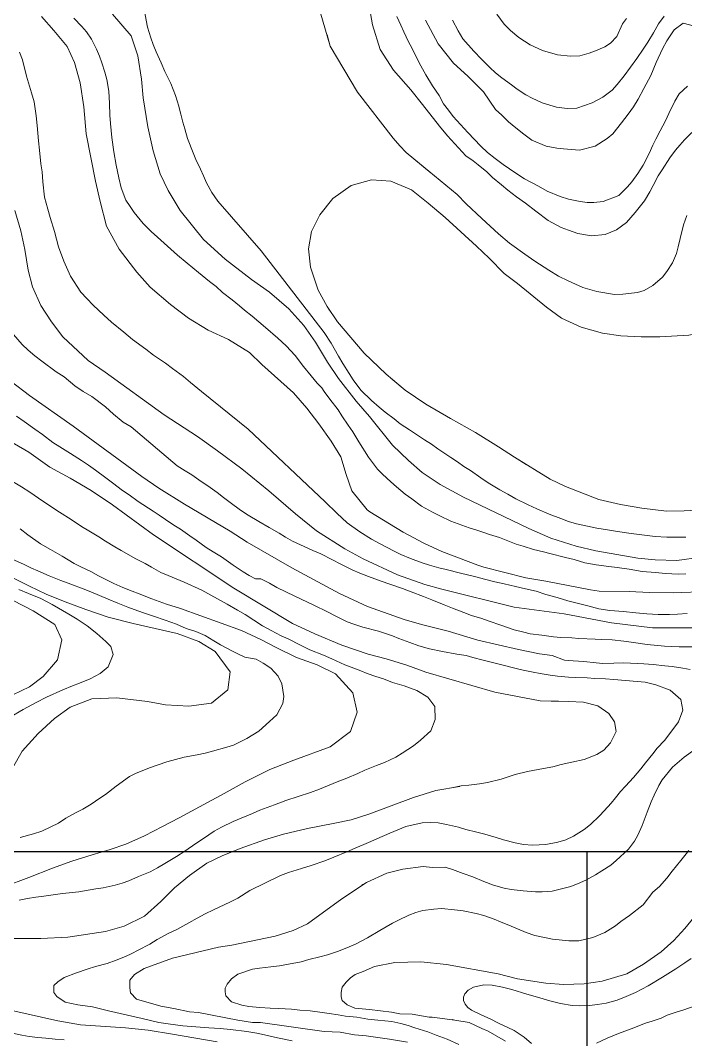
# Model space of a CAD drawing. Header units: metres. Extents: x 548946 to 557077, y 1838800 to 1845419.
# Drawn here: x 552659 to 553059, y 1840887 to 1841500 of the extents above; entities that cross this region are included whole.
import ezdxf

# ---------------------------------------------------------------- set-up
doc = ezdxf.new("R2010")
doc.units = ezdxf.units.M
doc.header["$LTSCALE"] = 28
for name, color, linetype, lineweight in [('1', 7, 'Continuous', 13), ('2', 7, 'Continuous', 13), ('60', 7, 'Continuous', 25)]:
    doc.layers.add(name, color=color, linetype=linetype, lineweight=lineweight)

msp = doc.modelspace()

# ---------------------------------------------------------------- linework, layer by layer
at = {"layer": '1'}
for points in [[(552988.77, 1841198.34), (552984.03, 1841200.03), (552977.1, 1841202.78), (552969.73, 1841205.87), (552964.4, 1841208.27), (552957.09, 1841212.02), (552952.24, 1841214.74), (552947.53, 1841217.34), (552940.43, 1841221.63), (552936.06, 1841224.66), (552929.87, 1841228.92), (552925.82, 1841231.46), (552921.88, 1841234.15), (552917.94, 1841236.84), (552910.21, 1841242.1), (552906.27, 1841244.79), (552902.22, 1841247.33), (552896.74, 1841251.02), (552893.09, 1841253.48), (552887.5, 1841257.03), (552883.79, 1841260), (552878.4, 1841264.09), (552874.95, 1841267.09), (552870.35, 1841271.01), (552863.93, 1841277.32), (552859.23, 1841283.44), (552856.86, 1841287.21), (552853.07, 1841293.29), (552850.36, 1841297.81), (552846, 1841305.52), (552841.78, 1841311.95), (552803.8, 1841360.99), (552777.81, 1841390.98), (552774.16, 1841396.14), (552771.07, 1841402.02), (552769.13, 1841406.09), (552767.33, 1841410.05), (552764.5, 1841415.97), (552762.96, 1841419.95), (552759.52, 1841428.67), (552758.01, 1841434.49), (552756.87, 1841438.4), (552754.36, 1841448.01), (552752.38, 1841454.43), (552749.65, 1841461.66), (552746, 1841468.92), (552743.78, 1841474.13), (552740.75, 1841480.67), (552738.88, 1841485.14), (552737.48, 1841489.02), (552735.62, 1841495.58), (552729.83, 1841525.28)], [(552833.74, 1841524.1), (552845.48, 1841484.06), (552861.92, 1841456.38), (552883.36, 1841428.71), (552887.31, 1841424.24), (552891.09, 1841420.14), (552921.72, 1841395.01), (552927.17, 1841389.24), (552936.58, 1841380.52), (552946.57, 1841371.35), (552953.3, 1841365.72), (552962.49, 1841359.05), (552968.42, 1841354.77), (552976.96, 1841349.33), (552982.8, 1841345.82), (552988.57, 1841343.07), (552997.33, 1841339.09), (553005.81, 1841336.51), (553016.4, 1841334.82), (553021.45, 1841334.99), (553030.31, 1841336.09), (553034.22, 1841337.17), (553039.47, 1841340.22), (553045.3, 1841345.16), (553047.79, 1841348.55), (553051.25, 1841353.74), (553053.74, 1841359.48), (553054.74, 1841363.36), (553056, 1841368.44), (553057.84, 1841376.58), (553059.82, 1841382.26)], [(553062.89, 1841432.28), (553058.57, 1841427.77), (553055.8, 1841424.6), (553053.14, 1841421.58), (553049.63, 1841416.9), (553045.08, 1841409.77), (553042.62, 1841406.12), (553039.62, 1841400.32), (553037.56, 1841396.58), (553034.38, 1841391.16), (553028.92, 1841384.06), (553023.61, 1841378.01), (553017.58, 1841373.71), (553010.87, 1841370.89), (553002.5, 1841370.09), (552994.28, 1841371.53), (552988.74, 1841373.39), (552984.26, 1841375.11), (552976.53, 1841379.2), (552969.14, 1841384.89), (552962.89, 1841389.66), (552957.53, 1841393.49), (552952.28, 1841397.47), (552948.54, 1841400.7), (552943.12, 1841405.04), (552939.61, 1841408.56), (552934.47, 1841412.67), (552931.34, 1841415.19), (552926.97, 1841418.22), (552915.88, 1841430.2), (552911.14, 1841435.98), (552901.02, 1841448.98), (552893.82, 1841457.76), (552883.56, 1841469.71), (552875.45, 1841482.02), (552870.82, 1841496.92), (552867.86, 1841514.21)], [(552714.41, 1841503.37), (552725.69, 1841490.38), (552729.62, 1841478.38), (552731.84, 1841464.25), (552732.94, 1841453.1), (552735.79, 1841435.67), (552738.94, 1841421.26), (552743.21, 1841407.35), (552747.96, 1841397.26), (552755.24, 1841385.37), (552769.23, 1841367.89), (552782.33, 1841356), (552798.06, 1841343.89), (552808.89, 1841336.15), (552820.49, 1841326.17), (552829.51, 1841316.16), (552836.59, 1841306.07), (552843.75, 1841294.04), (552850.4, 1841284.29), (552861.12, 1841270.58), (552869, 1841261.49), (552882.96, 1841244.25), (552892.54, 1841234.96), (552900.73, 1841227.71), (552911.62, 1841220.63), (552925.55, 1841212.98), (552964.82, 1841194.15), (552978.16, 1841188.38), (552993.34, 1841183.46), (553005.17, 1841180.76), (553030.53, 1841176.33), (553040.88, 1841175.27), (553053.88, 1841174.9), (553068.55, 1841176.92)], [(553023.61, 1841500.78), (553021.24, 1841497.53), (553017.78, 1841490), (553014.06, 1841485.95), (553010.66, 1841483.75), (553004.95, 1841481.3), (553001.21, 1841479.85), (552995.52, 1841478.31), (552989.96, 1841478.09), (552982.19, 1841478.92), (552973.2, 1841481.45), (552965.67, 1841484.91), (552958.82, 1841489.23), (552953.8, 1841493.48), (552950, 1841497.23), (552945.56, 1841503.37)], [(552671.7, 1841501.87), (552679.23, 1841493.51), (552687.17, 1841483.9), (552691.6, 1841474.29), (552695.04, 1841461.97), (552697.15, 1841447.7), (552698.71, 1841431.29), (552704.31, 1841403.03), (552707.1, 1841390.78), (552710.96, 1841375.79), (552718.44, 1841362.11), (552718.44, 1841362.11), (552729.05, 1841348.27), (552737.18, 1841339.2), (552749.35, 1841328.76), (552760.24, 1841320.52), (552771.93, 1841313.26), (552784.32, 1841307.78), (552796.86, 1841299.84), (552804.26, 1841292.76), (552823.25, 1841275.7), (552831.27, 1841266.49), (552838.66, 1841257.08), (552845.91, 1841246.62), (552851.74, 1841237.29), (552855.01, 1841226.51), (552858.42, 1841216.79), (552867.72, 1841205.39), (552869.28, 1841204.14), (552889.3, 1841191.85), (552901.81, 1841185.34), (552912.47, 1841180.31), (552934.11, 1841172.09), (552937.87, 1841170.95), (552963.06, 1841164.55), (552975.09, 1841162.39), (553001.96, 1841157.22), (553007.22, 1841156.51), (553025.13, 1841156.17), (553037.36, 1841155.71), (553051.63, 1841155.48), (553072.78, 1841156.28)], [(552691.19, 1841500.87), (552695.98, 1841495.99), (552698.75, 1841492.67), (552701.9, 1841488.36), (552704.87, 1841482.33)], [(553060.23, 1841459.95), (553055.26, 1841455.5), (553052.63, 1841451.05), (553049.03, 1841443.63), (553047.17, 1841439.26), (553043.93, 1841433.18), (553041.36, 1841428.22), (553039.56, 1841424.51), (553037.24, 1841419.57), (553033.72, 1841412.55), (553030.49, 1841407.64), (553026.89, 1841402.56), (553024.23, 1841399.54), (553018.94, 1841394.4), (553009.6, 1841390.64), (553004.06, 1841390.16), (553000.04, 1841390.11), (552995.81, 1841390.69), (552988.76, 1841392.12), (552983.76, 1841393.78), (552976, 1841396.96), (552970.61, 1841399.88), (552962.3, 1841404.42), (552957, 1841407.74), (552949.52, 1841413.03), (552944.59, 1841416.52), (552940.02, 1841420.18), (552935.97, 1841423.89), (552928.16, 1841432.27), (552919.34, 1841441.83), (552916.51, 1841445.66), (552913.57, 1841449.34), (552910.99, 1841454.37), (552906.98, 1841460.27), (552902.88, 1841466.95), (552898.86, 1841474.02), (552894.48, 1841483.01), (552892.45, 1841486.68), (552889.73, 1841492.74), (552887.93, 1841496.7), (552885.57, 1841502.02)], [(553030.65, 1841452.27), (553027.79, 1841447.53), (553024.61, 1841443.28), (553020.64, 1841438.03), (553015.38, 1841431.47), (553012.06, 1841428.5), (553004.75, 1841424.05), (552995.27, 1841421.58), (552985.82, 1841422.36), (552981.74, 1841422.82), (552975.23, 1841424.05), (552966.78, 1841427.55), (552961.96, 1841431.18), (552957.11, 1841435.06), (552952.69, 1841438.61), (552948.61, 1841442.58), (552944.84, 1841446.07), (552937.68, 1841456.58), (552928.14, 1841465.98), (552919.5, 1841473.83), (552910.43, 1841485.52), (552902.64, 1841499.68)], [(553064.58, 1841496.06), (553057.61, 1841497.89), (553052.33, 1841493.93), (553047.98, 1841487.34), (553045.27, 1841482.49), (553041.49, 1841474.27), (553038.2, 1841466.36), (553034.11, 1841458.63), (553030.65, 1841452.27)], [(552843.49, 1841490.85), (552845.48, 1841484.06), (552861.92, 1841456.38), (552883.36, 1841428.71), (552887.31, 1841424.24), (552891.09, 1841420.14), (552906.19, 1841407.75)], [(552755.67, 1841442.99), (552754.36, 1841448.01), (552752.38, 1841454.43), (552749.65, 1841461.66), (552746, 1841468.92), (552743.78, 1841474.13), (552740.75, 1841480.67), (552739.29, 1841484.16)], [(552704.87, 1841482.33), (552706.71, 1841478.12), (552708.14, 1841473.99), (552709.87, 1841468.46), (552711.08, 1841464.03), (552712.2, 1841457.12), (552712.62, 1841449.6), (552712.83, 1841442.7), (552713.32, 1841437.66), (552714.13, 1841429.14), (552715.19, 1841420.65), (552716.58, 1841412.6), (552718.32, 1841404.98), (552719.72, 1841399.01), (552722.48, 1841391.52), (552725.05, 1841387.66), (552727.59, 1841384.06), (552732.98, 1841377.54), (552737.77, 1841372.65), (552741.6, 1841369.21), (552747.48, 1841363.94), (552753.65, 1841358.44), (552759.47, 1841353.68), (552766.19, 1841347.98), (552772.74, 1841342.66), (552776.79, 1841339.51), (552780.61, 1841336.07), (552786.4, 1841331.56), (552790.78, 1841327.93), (552793.96, 1841325.45), (552798.48, 1841321.71), (552806.5, 1841315), (552813.83, 1841308.6), (552818.85, 1841304), (552824.28, 1841298.15), (552829.29, 1841291.46), (552834.04, 1841285.91), (552837.59, 1841281.52), (552840.44, 1841278.61), (552841.78, 1841276.57), (552845.29, 1841271.89), (552850.16, 1841265.4), (552852.5, 1841261.89), (552856.12, 1841256.17), (552859.03, 1841252.2), (552862.68, 1841246.23), (552868.38, 1841236.97), (552873.85, 1841229.77), (552876.91, 1841226.86), (552881.84, 1841222.2), (552885.29, 1841219.2), (552890.6, 1841214.71), (552894.42, 1841211.88), (552900.36, 1841207.59), (552906.86, 1841204.02), (552911.29, 1841201.64), (552917.99, 1841198.61), (552928.98, 1841194.49), (552933.01, 1841193.37), (552937.2, 1841191.88), (552941.25, 1841190.51), (552947.31, 1841188.7), (552951.24, 1841187.18), (552957.24, 1841184.72), (552961.4, 1841183.49), (552967.6, 1841181.57), (552973.62, 1841180.02), (552977.5, 1841179.02), (552986.87, 1841176.67), (552992.2, 1841175.44), (552998.65, 1841173.55), (553005.42, 1841172.34), (553012.96, 1841171.22), (553018.1, 1841170.62), (553025.23, 1841169.58), (553033.05, 1841168.23), (553041.05, 1841167.68), (553047.1, 1841167.05), (553054.7, 1841166.58), (553059.35, 1841166.84)], [(552655.77, 1841385.2), (552659.44, 1841373.17), (552661.75, 1841361.77), (552663.76, 1841349.43), (552666.3, 1841339.48), (552671.3, 1841328.25), (552677.84, 1841318.35), (552684.55, 1841309.26), (552699.85, 1841295.15), (552710.08, 1841288.13), (552745.57, 1841262.54), (552765.56, 1841249.35), (552777.64, 1841240.84), (552792.31, 1841230.04), (552808.55, 1841216.82), (552824.47, 1841202.91), (552837.13, 1841192.79), (552854.13, 1841181.98), (552865.3, 1841175.84), (552885.92, 1841166.35), (552902.24, 1841160.52), (552912.53, 1841157.65), (552956.08, 1841146.73), (552986.13, 1841142.86), (553014.63, 1841137.46), (553039.28, 1841134.36), (553067.02, 1841134.36)], [(552654.83, 1841310.83), (552660.15, 1841304.83), (552663.72, 1841301.36), (552667.8, 1841297.95), (552672, 1841294.68), (552680.5, 1841288.3), (552685.32, 1841285.24), (552691.87, 1841279.92), (552696.87, 1841276.49), (552701.95, 1841273.47), (552710.31, 1841267.2), (552715.03, 1841262.82), (552720.85, 1841258.06), (552725.64, 1841255.26), (552753.45, 1841231.86), (552758.22, 1841228.74), (552762.13, 1841226.31), (552767.89, 1841222.4), (552771.83, 1841219.71), (552777.34, 1841215.76), (552781.19, 1841212.67), (552785.15, 1841209.73), (552791.51, 1841205.1), (552795.99, 1841202.21), (552802.53, 1841198.38), (552808.66, 1841194.63), (552814.63, 1841191.26), (552818.54, 1841188.83), (552822.82, 1841186.57), (552827.5, 1841184.22), (552834.89, 1841180.87), (552839.8, 1841178.81), (552846.82, 1841175.29), (552851.38, 1841172.81), (552858.66, 1841169.32), (552863.31, 1841167.23), (552868.48, 1841165.19), (552876.07, 1841162.39), (552881.21, 1841160.61), (552888.92, 1841157.95), (552894.2, 1841156.06), (552901.53, 1841153.23), (552906.55, 1841151.31), (552913.92, 1841148.22), (552918.94, 1841146.3), (552925.88, 1841143.55), (552930.36, 1841141.84), (552936.55, 1841139.92), (552940.35, 1841138.51), (552948.71, 1841135.79), (552956.02, 1841133.22), (552961.9, 1841131.78), (552965.78, 1841130.78), (552972.63, 1841129.97)], [(552653.59, 1841282.5), (552664.5, 1841274), (552690.78, 1841255.54), (552732.2, 1841225.43), (552742.44, 1841218.41), (552757.77, 1841208.71), (552785.2, 1841192.59), (552795.53, 1841185.97), (552822.37, 1841170.56), (552851.03, 1841155.09), (552867.83, 1841147.24), (552889.95, 1841139.33), (552900.25, 1841136.46), (552916.37, 1841132.43), (552934.2, 1841127.02), (552958.65, 1841121.45), (552971.39, 1841118.72), (552979, 1841117.67), (552986.38, 1841114.97), (552991.49, 1841114.62), (552997.91, 1841114.16), (553005.28, 1841113.41), (553009.36, 1841112.95), (553016.1, 1841113.17)], [(552656.67, 1841261.55), (552661.38, 1841258.35), (552667.82, 1841253.79), (552672.28, 1841250.56), (552678.61, 1841245.87), (552682.74, 1841243.12), (552689.24, 1841239.22), (552695.91, 1841234.96), (552700.04, 1841232.21), (552704.21, 1841229.2), (552710.4, 1841224.62), (552714.56, 1841221.61), (552720.49, 1841217), (552724.48, 1841214.36), (552729.95, 1841210.34), (552738.9, 1841204.53), (552742.6, 1841202.12), (552746.33, 1841199.45), (552751.44, 1841196.17), (552755.28, 1841193.65), (552761.01, 1841189.66), (552764.85, 1841187.13), (552770.89, 1841182.66), (552774.99, 1841180.17), (552780.08, 1841177.14), (552787.1, 1841172.14), (552792.97, 1841168.04), (552796.63, 1841165.89), (552800.56, 1841163.76), (552803.72, 1841163.92), (552808.83, 1841161.23), (552813.4, 1841158.74), (552824.13, 1841153.42), (552835.51, 1841148.04), (552843.76, 1841144), (552848.87, 1841141.32), (552855.61, 1841138.03), (552859.66, 1841136.65), (552864.94, 1841134.76), (552874.44, 1841132.3), (552882.81, 1841129.58), (552886.75, 1841128.06), (552893.25, 1841125.65), (552898.68, 1841123.65), (552905.13, 1841121.76), (552912.98, 1841120.15), (552921.6, 1841118.63), (552927.16, 1841117.68)], [(552858.09, 1841110.73), (552854.3, 1841112.13), (552846.36, 1841115.68), (552841.42, 1841118), (552833.26, 1841121.26), (552827.64, 1841123.89), (552820.05, 1841127.87), (552815.82, 1841129.61), (552810, 1841132.87), (552804.75, 1841135.68), (552794.35, 1841142.35), (552789.7, 1841145.03), (552783.5, 1841148.7), (552773.54, 1841154.12), (552768.21, 1841157.11), (552757.55, 1841161.92), (552748.04, 1841165.83), (552743.49, 1841167.74), (552737.87, 1841170.96), (552734.09, 1841172.97), (552728.49, 1841175.93), (552719.78, 1841180.85), (552715.97, 1841183.12), (552710.2, 1841186.45), (552706.21, 1841189.09), (552700.15, 1841192.64), (552695.91, 1841195.25), (552689.63, 1841199.43), (552682.53, 1841204.03), (552672.56, 1841210.62), (552664.84, 1841215.93), (552659.73, 1841219.21), (552652.26, 1841223.63)], [(553059.4, 1841188.82), (553052.23, 1841188.94), (553047.81, 1841188.98), (553040.87, 1841189.38), (553036.13, 1841189.9), (553029.54, 1841190.73), (553025.05, 1841191.28), (553018.17, 1841192.34), (553013.41, 1841193.12), (553005.87, 1841194.24), (552993.48, 1841196.91), (552988.77, 1841198.34)], [(552658.84, 1841193.89), (552663.47, 1841190.28), (552671.19, 1841184.98), (552677.25, 1841181.42), (552684.15, 1841177.45), (552691.48, 1841173.14), (552695.4, 1841171.02), (552701.37, 1841168.23), (552706.13, 1841165.69), (552709.76, 1841163.79), (552715.21, 1841160.95), (552720.6, 1841158.61), (552726.35, 1841156.46), (552730.47, 1841154.88), (552738.15, 1841151.92), (552747.04, 1841148.72), (552755.36, 1841145.97), (552792.11, 1841132.74), (552803.71, 1841127.42), (552813.35, 1841122.27), (552825.13, 1841116.59), (552837.66, 1841112.15), (552848.64, 1841106.64), (552858.96, 1841095.35), (552861.55, 1841083.72), (552857.54, 1841072), (552845.34, 1841062.88), (552823.56, 1841054.89), (552809.03, 1841049.26), (552794.19, 1841041.78), (552781.62, 1841034.81), (552754.5, 1841020.14), (552744.46, 1841014.88), (552733.8, 1841009.42), (552722.56, 1841004.42), (552713.1, 1841001.03), (552702.18, 1840997.88), (552690.04, 1840994.07), (552678.32, 1840989.92), (552664.19, 1840984.2), (552649.12, 1840978.77)], [(552658.93, 1841008.42), (552667.01, 1841010.61), (552672.04, 1841012.21), (552677.35, 1841014.74), (552681.92, 1841016.94), (552686.41, 1841019.9), (552692.66, 1841023.32), (552696.61, 1841025.32), (552701.61, 1841028.34), (552706.81, 1841031.9), (552710.32, 1841034.24), (552716.66, 1841039.23), (552724.75, 1841044.93), (552728.32, 1841046.76), (552736.77, 1841050.29), (552747.06, 1841053.76), (552757.54, 1841056.61), (552765.3, 1841058.11), (552770.27, 1841059.05), (552774.7, 1841060.19), (552783.27, 1841062.69), (552787.29, 1841063.92), (552795.32, 1841067.79), (552802.49, 1841072.35), (552808.89, 1841078), (552813.38, 1841082.13), (552816.93, 1841088.9), (552817.5, 1841093.12), (552816.4, 1841100.8), (552814.2, 1841105.37), (552809.78, 1841110.09), (552805.16, 1841113.09), (552800.85, 1841115.61), (552794.01, 1841116.83), (552790.26, 1841118.58), (552786.22, 1841120.56), (552779.5, 1841124.16), (552775.4, 1841126.66), (552770.18, 1841129.79), (552764.54, 1841132.09), (552758.81, 1841133.99), (552752.88, 1841136.52), (552746.17, 1841138.95), (552739.21, 1841141.34), (552733.75, 1841143.27), (552729.66, 1841144.59), (552723.65, 1841146.72), (552717.72, 1841149.24), (552711.93, 1841151.65), (552706.69, 1841153.87), (552701.45, 1841156.09), (552696.93, 1841157.75), (552689.39, 1841160.6), (552683.49, 1841162.87), (552676.35, 1841165.63), (552669.58, 1841168.58), (552665.72, 1841170.18), (552660.85, 1841172.58), (552654.19, 1841175.67)], [(552648.55, 1841039.85), (552660.15, 1841060.18), (552669.71, 1841070.95), (552679.6, 1841079.82), (552689.07, 1841086.7), (552702.12, 1841091.65), (552717.08, 1841092.28), (552735.44, 1841090.17), (552746.42, 1841088.15), (552760.38, 1841087.24), (552774.03, 1841089.15), (552783.9, 1841097.11), (552785.29, 1841107.89), (552776.28, 1841120.23), (552766.41, 1841126.26), (552753.44, 1841131.03), (552727, 1841137.03), (552711.82, 1841140.79), (552698.34, 1841145.51), (552686.06, 1841149.97), (552674.65, 1841154.66), (552664.53, 1841159.49), (552652.87, 1841165.32)], [(552654.44, 1841094.13), (552664.65, 1841099.02), (552672.78, 1841105.1), (552681.36, 1841115.25), (552684.07, 1841127.08), (552679.8, 1841136.32), (552666.69, 1841144.71), (552654.75, 1841150.77)], [(552972.63, 1841129.97), (552979.62, 1841129.05), (552984.22, 1841128.65), (552990.76, 1841128.33), (552994.96, 1841128.01), (553004.75, 1841127.66), (553008.8, 1841127.46), (553015.08, 1841127.11), (553021.94, 1841126.3), (553026.42, 1841125.75), (553036.07, 1841124.35), (553046.57, 1841123.42), (553055.34, 1841122.96), (553063.28, 1841122.92)], [(552927.16, 1841117.68), (552931.19, 1841116.57), (552937.47, 1841115.05), (552948.57, 1841112.24), (552957.28, 1841109.95), (552961.56, 1841108.86), (552967.41, 1841107.68), (552971.67, 1841106.85), (552977.75, 1841105.96), (552982.11, 1841105.27), (552988.68, 1841104.69), (552992.99, 1841104.52), (553000.04, 1841104.25), (553004.5, 1841103.96), (553011.04, 1841103.64), (553016, 1841103.41), (553022.97, 1841102.74), (553030.05, 1841102.22), (553034.79, 1841101.71), (553041.33, 1841100.21), (553049.89, 1841096.87), (553056.22, 1841091.32), (553057.59, 1841084.84), (553054.84, 1841077.9), (553049.06, 1841070.11), (553046.58, 1841066.72), (553042.15, 1841062.07), (553039.4, 1841058.65), (553035.06, 1841053.22), (553032.2, 1841049.66), (553027.82, 1841044.49), (553022.94, 1841039.27), (553020.05, 1841035.97), (553017.08, 1841032.26), (553014.45, 1841028.98), (553010.27, 1841024.35), (553007.36, 1841021.3), (553002.07, 1841016.17), (552998.24, 1841013.15), (552991.79, 1841009.18), (552987.22, 1841006.99), (552982.3, 1841005.54), (552975.05, 1841004.09), (552967.03, 1841003.72), (552961.77, 1841004.19), (552956.72, 1841005.19), (552949.64, 1841006.88), (552945.19, 1841008.34), (552938.34, 1841010.32), (552933.66, 1841011.49), (552926.98, 1841013.1), (552922.52, 1841014.56), (552915.45, 1841016.25), (552910.28, 1841017.11), (552905.57, 1841017.38), (552900.77, 1841017.24), (552891, 1841014.99), (552886.15, 1841013.03), (552881.18, 1841010.92), (552873.49, 1841007.47), (552868.52, 1841005.36), (552860.44, 1841002), (552855.36, 1840999.75), (552847.53, 1840996.42), (552842.16, 1840994.4), (552833.91, 1840991.41), (552828.11, 1840989.73), (552820.31, 1840987.31), (552815.57, 1840985.48), (552797.17, 1840976.57), (552789.89, 1840971.86), (552785.09, 1840969.38), (552775.18, 1840964.91), (552770.24, 1840962.54), (552765.47, 1840959.81), (552760.44, 1840957.04), (552753.07, 1840953.11), (552748.38, 1840950.77), (552741.38, 1840947.01), (552736.87, 1840944.3), (552729.99, 1840940.68), (552726.04, 1840938.69), (552722.22, 1840936.84), (552716.73, 1840934.67), (552711.36, 1840932.65), (552704.28, 1840930.83), (552699.25, 1840929.24), (552692.74, 1840926.96), (552685.34, 1840924.08), (552681.57, 1840921.61), (552679.27, 1840919.31), (552679.11, 1840917.5), (552679.11, 1840915.2), (552680.91, 1840912.73), (552685.96, 1840909.43), (552693.69, 1840907.69), (552702.4, 1840906.56), (552712.16, 1840904.13), (552723.5, 1840901.6), (552732.32, 1840899.45), (552736.46, 1840898.48)], [(552658.41, 1840970.65), (552663.38, 1840971.59), (552668.35, 1840972.52), (552673.23, 1840973.06), (552684.37, 1840974.68), (552694.13, 1840975.75), (552704.35, 1840977.4), (552708.95, 1840978.16), (552716.06, 1840979.73), (552720.35, 1840980.98), (552724.23, 1840982.32), (552730.2, 1840984.8), (552737.03, 1840987.76), (552741.45, 1840990.07), (552745.97, 1840992.78), (552753.05, 1840996.94), (552757.91, 1841000.07), (552764.68, 1841004.72), (552769.17, 1841007.69), (552775.71, 1841012.05), (552779.99, 1841014.47), (552787.02, 1841017.98), (552791.88, 1841019.94), (552798.59, 1841022.76), (552803.05, 1841024.81), (552807.42, 1841026.46), (552811.93, 1841028), (552818.67, 1841030.56), (552826.21, 1841032.96), (552833.61, 1841035.46), (552838.98, 1841037.48), (552843.72, 1841039.31), (552850.69, 1841042.15), (552855.43, 1841043.98), (552862, 1841046.91), (552866.34, 1841048.82), (552873.31, 1841051.67), (552878.05, 1841053.49), (552884.85, 1841056.71), (552888.76, 1841058.96), (552895.56, 1841063.35), (552899.73, 1841066.8), (552905.88, 1841072.42), (552908.63, 1841079.36), (552908.29, 1841087.12), (552904.16, 1841092.78), (552897.48, 1841096.73), (552889.89, 1841099.53), (552882.89, 1841101.62), (552877.47, 1841103.63), (552872.88, 1841105.2), (552867.74, 1841106.98), (552863.8, 1841108.5), (552858.09, 1841110.73)], [(553016.1, 1841113.17), (553021.81, 1841113.28), (553025.98, 1841113.22), (553034.09, 1841112.81), (553039.6, 1841112.38), (553046.7, 1841111.6), (553051.19, 1841111.05), (553057.41, 1841110.05), (553061.92, 1841109.25)], [(553064.73, 1841061.3), (553058.21, 1841056.69), (553051.21, 1841050.58), (553045.15, 1841043.02), (553043.07, 1841039.54), (553040.32, 1841033.78), (553038.54, 1841029.81), (553036.11, 1841023.56), (553032.96, 1841015.54), (553030.47, 1841009.8), (553028.53, 1841006.21), (553024.9, 1841001.38), (553017.47, 1840994.45), (553014.12, 1840991.74), (553008.78, 1840988.3), (553005.01, 1840985.93), (552999.5, 1840982.85), (552995.53, 1840981.11), (552990.19, 1840978.83), (552982.85, 1840976.99), (552978.91, 1840976.16), (552972.97, 1840975.77), (552968.94, 1840975.71), (552961.46, 1840976.32), (552954.35, 1840977.1), (552949.98, 1840977.79), (552943.53, 1840979.68), (552937.83, 1840981.91), (552931.15, 1840984.69), (552925.47, 1840986.66), (552918.96, 1840989.07), (552914.65, 1840990.41), (552907.04, 1840990.35), (552901.38, 1840991), (552889.13, 1840989.37), (552879.43, 1840986.87), (552867.34, 1840981.22), (552867.34, 1840981.22), (552852.39, 1840971.43), (552831.78, 1840956.45), (552823.16, 1840952.38), (552812.27, 1840948.97), (552786.31, 1840943.62), (552778.29, 1840942.35), (552750.51, 1840935.89), (552733.62, 1840929.6), (552727.61, 1840925.92), (552724.93, 1840922.57), (552724.93, 1840917.87), (552725.27, 1840914.86), (552728.94, 1840911.17), (552743.63, 1840906.89), (552751.42, 1840905.55), (552760.84, 1840903.62), (552766.21, 1840903.05), (552789.89, 1840898.56), (552798.74, 1840897.08), (552803.4, 1840897.08), (552841.82, 1840891.76), (552851.45, 1840891.28), (552859.93, 1840889.63), (552866.98, 1840889.12), (552881.05, 1840887.18), (552881.05, 1840887.18), (552891.89, 1840885.28)], [(553061.16, 1841000.44), (553056.21, 1840994.56), (553051.07, 1840988.14), (553047.89, 1840983.89), (553043.38, 1840978.84), (553039.46, 1840975.42), (553033.66, 1840967.89), (553025.4, 1840961.38), (553020.2, 1840957.82), (553016.97, 1840955.25), (553010.66, 1840951.18), (553003.43, 1840948.3), (552994.95, 1840946.19), (552988.84, 1840946.17), (552979.11, 1840947.18), (552968.46, 1840949.39), (552963.32, 1840951.16), (552954.3, 1840955.11), (552947.91, 1840957.66), (552943.97, 1840959.18), (552937.86, 1840961.5), (552933.18, 1840962.67), (552925.33, 1840964.28), (552920.19, 1840964.88), (552912.31, 1840965.58), (552907.66, 1840965.32), (552901.12, 1840964.47), (552896.84, 1840963.22), (552892.72, 1840961.6), (552886.55, 1840958.58), (552882.98, 1840956.75), (552875.27, 1840952.39), (552867.81, 1840948.06), (552861.07, 1840944.33), (552855.47, 1840942.02), (552849.73, 1840939.83), (552843.7, 1840937.86), (552839.16, 1840936.58), (552832.57, 1840935.07), (552827.91, 1840933.65), (552820.4, 1840932.17), (552814.92, 1840931.18), (552809.78, 1840930.61), (552802.98, 1840929.74), (552798.76, 1840929.14), (552789.85, 1840926.21), (552785.99, 1840923.44), (552783.49, 1840920.14), (552782.17, 1840917.84), (552782.17, 1840915.53), (552782.67, 1840913.07), (552786.09, 1840909.54), (552792.28, 1840907.62), (552796.54, 1840906.79)], [(552865.93, 1840980.56), (552864.53, 1840979.91), (552865.93, 1840980.56)], [(553067.83, 1840964.63), (553058.64, 1840953.55), (553052.05, 1840946.47), (553044.52, 1840939.67), (553033.94, 1840932.28), (553023.85, 1840926.36), (553009.06, 1840921.87), (552998.23, 1840920.28), (552985.69, 1840920.05), (552975.11, 1840920.82), (552958.11, 1840923.46), (552946.39, 1840926.31), (552915.32, 1840932.05), (552899.99, 1840933.59), (552884.35, 1840933.27), (552872.07, 1840930.74), (552865.15, 1840927.7), (552860.4, 1840926.06), (552857.61, 1840923.92), (552854.98, 1840921.29), (552852.69, 1840918.33), (552852.03, 1840915.2), (552852.03, 1840912.57), (552852.69, 1840910.43), (552855.64, 1840907.64), (552860.24, 1840905.81), (552868.97, 1840905.01), (552882.25, 1840903.25), (552887.39, 1840902.4), (552894.67, 1840902.17), (552904.85, 1840900.32)], [(552796.54, 1840906.79), (552803.1, 1840906.21), (552809.27, 1840905.72), (552814.49, 1840905.51), (552822.2, 1840905.19), (552827.08, 1840904.56), (552833.36, 1840904.21), (552840.5, 1840903.17), (552844.87, 1840902.49), (552850.29, 1840901.65), (552854.66, 1840900.96), (552861.37, 1840900.27), (552867.99, 1840899.18), (552874.05, 1840898.55), (552882.47, 1840897.65), (552887.92, 1840896.56), (552892.23, 1840895.22), (552896.28, 1840893.84), (552904.22, 1840891.46), (552909.24, 1840889.55), (552915.75, 1840887.14), (552922.74, 1840883.88)], [(553064.29, 1840907.01), (553058.04, 1840904.76), (553054.01, 1840903.54), (553048.13, 1840901.46), (553044.41, 1840899.75), (553039.02, 1840897.99), (553035.13, 1840896.65), (553026.53, 1840893.23), (553018.91, 1840890.44), (553012.05, 1840887.73), (553005.63, 1840884.68)], [(552736.46, 1840898.48), (552742.34, 1840897.05), (552748.02, 1840896.24), (552756.72, 1840895.12), (552764.6, 1840894.43), (552772.34, 1840893.85), (552779.28, 1840893.44), (552785.44, 1840892.95), (552795.21, 1840891.68), (552801.29, 1840890.79), (552805.83, 1840889.73), (552813.71, 1840887.87), (552822.61, 1840886.12)], [(552904.85, 1840900.32), (552906.67, 1840900.26), (552920.47, 1840898.61), (552920.47, 1840898.61), (552929.05, 1840897.05), (552936.7, 1840893.5), (552940.37, 1840891.96), (552950.75, 1840885.99)], [(552919.67, 1840898.75), (552918.87, 1840898.9), (552919.67, 1840898.75)], [(552669.58, 1840888.12), (552664.44, 1840888.73), (552659.93, 1840889.53), (552654.33, 1840890.74)], [(552685.48, 1840886.62), (552679.97, 1840887.06), (552674.32, 1840887.6), (552669.58, 1840888.12)]]:
    msp.add_lwpolyline(points, dxfattribs=at)
at = {"layer": '2'}
for points in [[(552918.9, 1841499.78), (552922.31, 1841493.41), (552925.16, 1841488.41), (552931.89, 1841481.06), (552936.45, 1841476.23)], [(552936.45, 1841476.23), (552941.41, 1841471.31), (552944.89, 1841468.05), (552948.6, 1841465.08), (552954.39, 1841460.91), (552957.93, 1841458.3), (552963.12, 1841454.84), (552966.86, 1841452.79), (552972.88, 1841450.07), (552981.5, 1841447.37), (552987.96, 1841446.65), (552993.78, 1841446.91), (553002.92, 1841450.12), (553009.32, 1841453.43), (553015.09, 1841457.71), (553017.98, 1841461.02), (553022.21, 1841466.29), (553026.07, 1841471.4), (553029.9, 1841476.76), (553033.59, 1841482.24), (553036.36, 1841486.58), (553039.79, 1841492.03), (553042.97, 1841497.45), (553046.23, 1841502.1)], [(552658.6, 1841480.48), (552660.35, 1841475.86), (552662.74, 1841466.1), (552665.83, 1841456.03), (552667.42, 1841450.62), (552668.48, 1841442.13), (552669.08, 1841436.32), (552669.94, 1841427.28), (552670.54, 1841421.48), (552671.42, 1841413.36), (552672.14, 1841408.62), (552672.51, 1841402.52), (552673.67, 1841393.26), (552675.6, 1841386.19), (552677.01, 1841381.14), (552679.65, 1841372.58), (552682.09, 1841363.48), (552685.13, 1841354.85), (552689.26, 1841345.83), (552695.43, 1841336.15), (552699.03, 1841332.41), (552702.92, 1841328.46), (552709.3, 1841322.33), (552713.88, 1841318.07), (552721.3, 1841312.07), (552726.54, 1841307.76), (552734.58, 1841301.97), (552739.21, 1841298.37), (552746.34, 1841293.51), (552750.65, 1841290.39), (552757.13, 1841285.58), (552761.39, 1841281.8), (552767.94, 1841276.48), (552796.17, 1841253.82), (552842.34, 1841210.05), (552849.33, 1841203.27), (552855.55, 1841197.58), (552863.17, 1841192.18), (552870.3, 1841187.63), (552875.01, 1841185.03), (552883.83, 1841180.54), (552887.82, 1841178.51), (552893.67, 1841176.16), (552900.72, 1841173.56), (552905.18, 1841172.1), (552910.68, 1841170.49), (552915.08, 1841169.55), (552923.79, 1841167.25), (552932.21, 1841165.19), (552939.03, 1841163.47), (552944.4, 1841161.98), (552949.99, 1841160.78), (552956.78, 1841159.31), (552962.92, 1841157.91), (552969.2, 1841156.39), (552975.14, 1841154.44), (552981.85, 1841152.58), (552988.3, 1841150.69), (552994.72, 1841149.05), (553000.34, 1841147.59), (553006.91, 1841145.84), (553013.53, 1841144.75), (553021.78, 1841144.23), (553029.15, 1841143.48), (553035.86, 1841142.79), (553042.65, 1841142.5), (553049.42, 1841142.46), (553054.21, 1841142.6), (553060.15, 1841143)], [(552914.52, 1841381.05), (552904.37, 1841389.64), (552894.28, 1841397.71), (552881.91, 1841402.94), (552870.17, 1841403.71), (552858.11, 1841400.3), (552846.94, 1841392.45), (552839.2, 1841382.79), (552834.11, 1841372.63), (552832.29, 1841362.2), (552833.51, 1841351.19), (552838.15, 1841337.46), (552843.52, 1841327.57), (552845.09, 1841325.28)], [(552914.52, 1841381.05), (552904.37, 1841389.64), (552894.28, 1841397.71), (552881.91, 1841402.94), (552870.17, 1841403.71), (552858.11, 1841400.3), (552846.94, 1841392.45), (552839.2, 1841382.79), (552834.11, 1841372.63), (552832.29, 1841362.2), (552833.51, 1841351.19), (552838.15, 1841337.46), (552843.52, 1841327.57), (552849.86, 1841318.3), (552865.82, 1841299.47), (552879.01, 1841286.82), (552890.44, 1841277.21), (552902.89, 1841268.88), (552917.71, 1841260.29), (552932.89, 1841251.87), (552946.54, 1841243.29), (552956.18, 1841236.98), (552977.73, 1841223.7), (552986.89, 1841219.4), (553006.93, 1841211.53), (553019.95, 1841208.57), (553032.89, 1841206.38), (553047.73, 1841204.53), (553058.34, 1841204.67), (553069.29, 1841205.24)], [(553061.1, 1841310.42), (553043.73, 1841309.4), (553032.47, 1841309.31), (553020.21, 1841310.02), (553009.15, 1841311.64), (552996.33, 1841315.14), (552984.58, 1841320.57), (552975.43, 1841327.2), (552958.05, 1841341.33), (552950.12, 1841347.44), (552940.94, 1841356.65), (552933.4, 1841363.85), (552914.52, 1841381.05)], [(553103.14, 1841326.83), (553094.74, 1841321.28), (553083.79, 1841316.05), (553074.18, 1841312.78), (553061.1, 1841310.42), (553043.73, 1841309.4), (553032.47, 1841309.31), (553020.21, 1841310.02), (553009.15, 1841311.64), (552996.33, 1841315.14), (552984.58, 1841320.57), (552975.43, 1841327.2), (552958.05, 1841341.33), (552950.12, 1841347.44), (552940.94, 1841356.65), (552933.4, 1841363.85), (552914.52, 1841381.05)], [(552881.78, 1841284.49), (552890.44, 1841277.21), (552902.89, 1841268.88), (552917.71, 1841260.29), (552932.89, 1841251.87), (552946.54, 1841243.29), (552956.18, 1841236.98), (552963.25, 1841232.62)], [(552891.58, 1841111.92), (552878.98, 1841115.71), (552868.29, 1841118.66), (552852.42, 1841123.89), (552836.24, 1841130.78), (552822.74, 1841136.92), (552787.37, 1841158.32), (552739.08, 1841190.32), (552714.4, 1841208.43), (552701.67, 1841216.99), (552688.93, 1841224.38), (552676.79, 1841231.06), (552664.13, 1841240.02), (552646.96, 1841250.03)], [(552652.62, 1841080.5), (552660.77, 1841085.3), (552668.47, 1841089.53), (552674.87, 1841092.68), (552684.52, 1841097.02), (552690.47, 1841099.59), (552694.72, 1841101.17), (552701.07, 1841103.66), (552707.07, 1841106.89), (552711.91, 1841111.02), (552714.9, 1841118.45), (552713.4, 1841123.1), (552710.41, 1841126.12), (552704.96, 1841131.06), (552699.18, 1841135.56), (552693.19, 1841139.52), (552688.11, 1841142.54), (552678.1, 1841148.48), (552671.38, 1841152.08), (552663.95, 1841155.07), (552658.05, 1841157.34)], [(552640.93, 1840947.55), (552671.35, 1840947.69), (552687.59, 1840948.46), (552710.28, 1840951.76), (552721.57, 1840955.08), (552733.74, 1840960.97), (552743.63, 1840969.84), (552751.79, 1840978), (552760.81, 1840985.48), (552771.13, 1840992.84), (552780.34, 1840997.36), (552791.26, 1841001.69), (552805.96, 1841006.95), (552817.36, 1841010.42), (552831.75, 1841013.83), (552847.1, 1841016.7), (552857.99, 1841018.95), (552868.63, 1841022.33), (552895.61, 1841032.45), (552909, 1841036.66), (552923.25, 1841039.02), (552923.33, 1841039.02), (552919.38, 1841038.4), (552924.09, 1841039.31), (552928.72, 1841039.82), (552935.26, 1841040.67), (552940, 1841041.33), (552948.22, 1841043.4), (552956.76, 1841046.16), (552964.1, 1841048.01), (552973.78, 1841049.86), (552979.26, 1841050.85), (552984.32, 1841052.19), (552990.66, 1841053.67), (552998.17, 1841055.14), (553005.77, 1841058.19), (553010.02, 1841060.87), (553014.08, 1841065.35), (553017.37, 1841072.09), (553016.35, 1841077.83), (553012.93, 1841082.91), (553006.31, 1841087.51), (552997.75, 1841089.69), (552988.72, 1841090.13), (552982.73, 1841090.25), (552978.3, 1841090.28), (552971.76, 1841090.6), (552944.53, 1841095.73), (552902.92, 1841107.74), (552891.58, 1841111.92)], [(553062.44, 1840935.68), (553058.69, 1840933.06), (553053.38, 1840929.35), (553045.35, 1840924.3), (553036.7, 1840919.06), (553029.07, 1840915.1), (553023.36, 1840912.65), (553017.99, 1840910.63), (553011.3, 1840908.72), (553006.19, 1840907.9), (553001.45, 1840907.24), (552995.48, 1840907.11), (552991.03, 1840907.4), (552984.01, 1840908.57), (552977.47, 1840910.07), (552971.53, 1840912.01), (552963.63, 1840914.13), (552954.61, 1840916.91), (552948.98, 1840918.37), (552942.88, 1840919.52), (552937.91, 1840919.75), (552931.56, 1840918.33)], [(552931.56, 1840918.33), (552928.45, 1840916.52), (552926.31, 1840914.39), (552925.49, 1840912.41), (552925.49, 1840910.44), (552926.64, 1840908.14), (552928.28, 1840906.16), (552930.41, 1840904.52), (552936.66, 1840901.54), (552941.6, 1840899.22), (552946.68, 1840896.79), (552952.3, 1840894.16), (552956.01, 1840892.36), (552962.06, 1840888.21), (552966.51, 1840884.41)], [(552777.36, 1840885.51), (552750.54, 1840890.17), (552735.9, 1840892.56), (552722.28, 1840893.89), (552695.27, 1840895.69), (552695.27, 1840895.69), (552681.53, 1840898.05), (552653.9, 1840904.3)]]:
    msp.add_lwpolyline(points, dxfattribs=at)
at = {"layer": '60'}
for p, q in [((549000, 1841000), (557000, 1841000)), ((553000, 1839000), (553000, 1841000))]:
    msp.add_line(p, q, dxfattribs=at)

doc.saveas('drawing.dxf')
